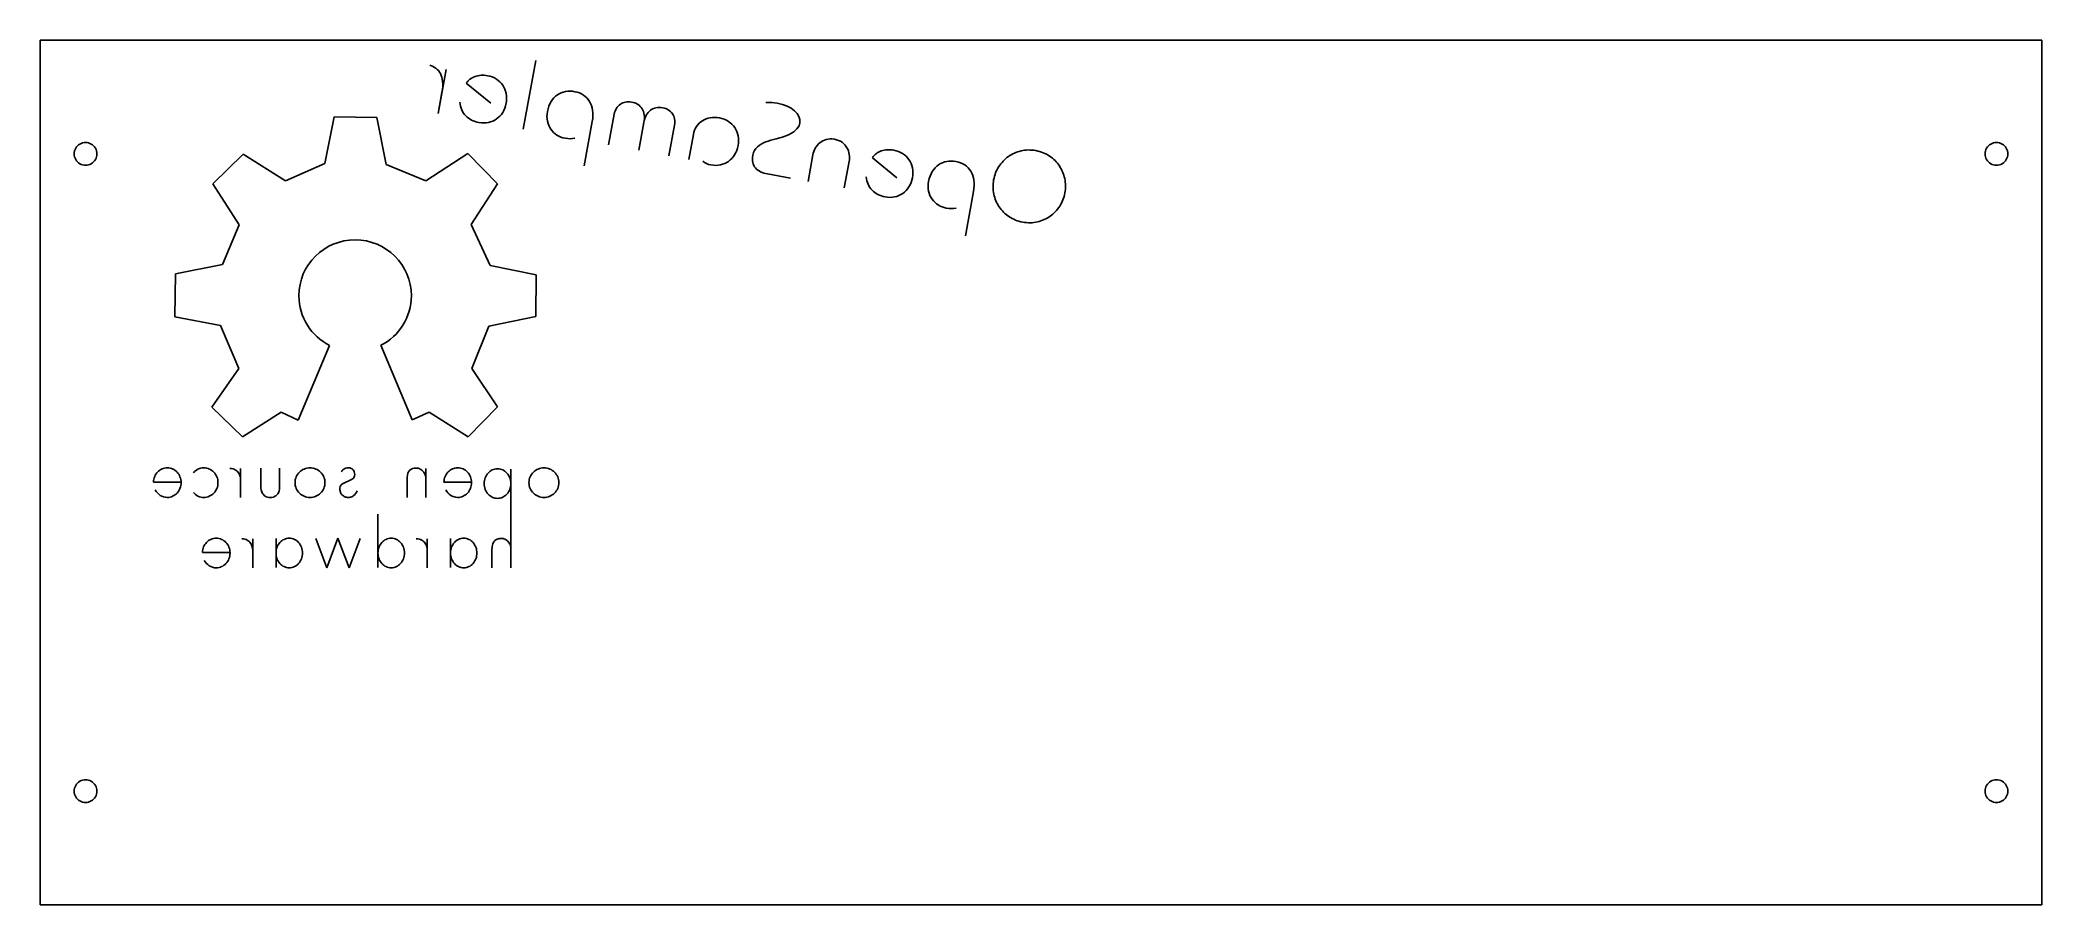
# Model space of a CAD drawing. Extents: x 0 to 440, y 0 to 190.
import ezdxf

# ---------------------------------------------------------------- set-up
doc = ezdxf.new("R2010")
doc.units = 0
doc.layers.get('0').update_dxf_attribs({"linetype": 'CONTINUOUS'})
doc.layers.add('oshw_logo', color=7, linetype='CONTINUOUS')

msp = doc.modelspace()

# ---------------------------------------------------------------- linework, layer by layer
at = {"color": 7}
for p, q in [((0, 190.000003), (439.999995, 190.000003)), ((0, 0.000002), (0, 190.000003)), ((439.999995, 190.000003), (439.999995, 0.000002)), ((12.5, 165.000005), (12.5, 165.000005)), ((432.499978, 165.000005), (432.499978, 165.000005)), ((12.5, 25.000008), (12.5, 25.000008)), ((432.499978, 25.000008), (432.499978, 25.000008)), ((439.999995, 0.000002), (0, 0.000002))]:
    msp.add_line(p, q, dxfattribs=at)
for points in [[(8.749828, 167.165563), (9.523418, 167.612277), (10.476582, 167.612277), (11.250171, 167.165563)], [(428.749806, 167.165563), (429.523396, 167.612277), (430.476559, 167.612277), (431.250149, 167.165563)], [(7.5, 165.000005), (7.499788, 165.89331), (7.976239, 166.718849), (8.749828, 167.165563)], [(8.749828, 162.834446), (7.976239, 163.28116), (7.499788, 164.106699), (7.5, 165.000005)], [(11.250171, 162.834446), (10.476582, 162.387732), (9.523418, 162.387732), (8.749828, 162.834446)], [(11.250171, 167.165563), (12.023761, 166.718849), (12.500212, 165.89331), (12.5, 165.000005)], [(12.5, 165.000005), (12.500212, 164.106699), (12.023761, 163.28116), (11.250171, 162.834446)], [(427.499978, 165.000005), (427.499765, 165.89331), (427.976216, 166.718849), (428.749806, 167.165563)], [(428.749806, 162.834446), (427.976216, 163.28116), (427.499765, 164.106699), (427.499978, 165.000005)], [(431.250149, 162.834446), (430.476559, 162.387732), (429.523396, 162.387732), (428.749806, 162.834446)], [(431.250149, 167.165563), (432.023739, 166.718849), (432.50019, 165.89331), (432.499978, 165.000005)], [(432.499978, 165.000005), (432.50019, 164.106699), (432.023739, 163.28116), (431.250149, 162.834446)], [(7.5, 25.000008), (7.499788, 25.893314), (7.976239, 26.718853), (8.749828, 27.165567)], [(8.749828, 27.165567), (9.523418, 27.612281), (10.476582, 27.612281), (11.250171, 27.165567)], [(11.250171, 27.165567), (12.023761, 26.718853), (12.500212, 25.893314), (12.5, 25.000008)], [(427.499978, 25.000008), (427.499765, 25.893314), (427.976216, 26.718853), (428.749806, 27.165567)], [(428.749806, 27.165567), (429.523396, 27.612281), (430.476559, 27.612281), (431.250149, 27.165567)], [(431.250149, 27.165567), (432.023739, 26.718853), (432.50019, 25.893314), (432.499978, 25.000008)], [(8.749828, 22.83445), (7.976239, 23.281164), (7.499788, 24.106703), (7.5, 25.000008)], [(11.250171, 22.83445), (10.476582, 22.387736), (9.523418, 22.387736), (8.749828, 22.83445)], [(12.5, 25.000008), (12.500212, 24.106703), (12.023761, 23.281164), (11.250171, 22.83445)], [(428.749806, 22.83445), (427.976216, 23.281164), (427.499765, 24.106703), (427.499978, 25.000008)], [(431.250149, 22.83445), (430.476559, 22.387736), (429.523396, 22.387736), (428.749806, 22.83445)], [(432.499978, 25.000008), (432.50019, 24.106703), (432.023739, 23.281164), (431.250149, 22.83445)]]:
    msp.add_open_spline(points, degree=3, dxfattribs=at)
at = {"layer": 'oshw_logo', "color": 7}
for p, q in [((106.17054, 170.431219), (108.941231, 185.538253)), ((89.266122, 183.527719), (87.495557, 173.847678)), ((93.675868, 180.506158), (99.052935, 176.102609)), ((87.495557, 173.847678), (88.336739, 178.496698)), ((62.586605, 162.907548), (64.650349, 173.118639)), ((64.650349, 173.118639), (73.990146, 173.004889)), ((73.990146, 173.004889), (76.106805, 162.688803)), ((121.373422, 172.087134), (119.592356, 162.358207)), ((124.969833, 166.983963), (126.20319, 173.696649)), ((132.715148, 171.919318), (131.593827, 165.775796)), ((131.593827, 165.775796), (132.715148, 171.919318)), ((139.442102, 171.276125), (138.21293, 164.55436)), ((143.596724, 169.238085), (142.599366, 163.75731)), ((37.953896, 158.436369), (44.630213, 164.946268)), ((44.630213, 164.946268), (53.917094, 159.048859)), ((53.917094, 159.048859), (62.586605, 162.907548)), ((84.785146, 159.048859), (94.010285, 165.060015)), ((94.010285, 165.060015), (100.580771, 158.383867)), ((169.863115, 164.784078), (168.796431, 158.952026)), ((176.755011, 157.500131), (177.825878, 163.323094)), ((182.966042, 164.139735), (188.329841, 159.741081)), ((43.792354, 149.441507), (37.953896, 158.436369)), ((76.106805, 162.688803), (84.785146, 159.048859)), ((159.859458, 160.591609), (164.92191, 159.665705)), ((100.580771, 158.383867), (94.733483, 149.502757)), ((203.375223, 146.998931), (205.156289, 156.727858)), ((225.249975, 156.420787), (225.249975, 156.420787)), ((40.123471, 140.726643), (43.792354, 149.441507)), ((94.733483, 149.502757), (98.905083, 140.455396)), ((29.610702, 129.19432), (29.778274, 138.626675)), ((29.778274, 138.626675), (40.123471, 140.726643)), ((98.905083, 140.455396), (109.020966, 138.434177)), ((109.020966, 138.434177), (108.941608, 129.299321)), ((39.673694, 127.321849), (29.610702, 129.19432)), ((108.941608, 129.299321), (98.63166, 127.155603)), ((43.677721, 117.828246), (39.673694, 127.321849)), ((98.63166, 127.155603), (94.901055, 117.880748)), ((63.636116, 122.911918), (56.748147, 106.514671)), ((81.777716, 106.575922), (74.93383, 122.946919)), ((37.786327, 109.33213), (43.677721, 117.828246)), ((94.901055, 117.880748), (100.580771, 109.437128)), ((44.515555, 102.822228), (37.786327, 109.33213)), ((52.96458, 108.282147), (44.515555, 102.822228)), ((56.748147, 106.514671), (52.96458, 108.282147)), ((85.56126, 108.282147), (81.777716, 106.575922)), ((94.07203, 102.822228), (85.56126, 108.282147)), ((100.580771, 109.437128), (94.07203, 102.822228)), ((24.935733, 92.901793), (30.983674, 92.901793)), ((44.092501, 95.873886), (44.092501, 89.523268)), ((44.092501, 89.523268), (44.092501, 95.873886)), ((48.56432, 91.499814), (48.56432, 95.944049)), ((52.662263, 95.944049), (52.662263, 91.499814)), ((66.778869, 92.663495), (68.149292, 93.308226)), ((80.716069, 94.009427), (80.716069, 89.523268)), ((84.827816, 95.873886), (84.827816, 89.523268)), ((84.827816, 89.523268), (84.827816, 95.873886)), ((88.770957, 92.901793), (94.818897, 92.901793)), ((100.545573, 95.831959), (100.545573, 95.831959)), ((103.48437, 95.747679), (103.48437, 85.569752)), ((59.333305, 89.523268), (59.333305, 89.523268)), ((110.749241, 89.523268), (110.749241, 89.523268)), ((74.273966, 85.87598), (74.273966, 74.12837)), ((103.484773, 74.058207), (103.484773, 85.792127)), ((46.742356, 80.408822), (46.742356, 74.058207)), ((51.864023, 74.12837), (51.864023, 80.493102)), ((60.60368, 80.493102), (63.034085, 74.058207)), ((63.034085, 74.058207), (65.478694, 80.562839)), ((65.478694, 80.562839), (67.923306, 74.058207)), ((67.923306, 74.058207), (70.35371, 80.493102)), ((85.076611, 74.058207), (85.076611, 80.408822)), ((90.198279, 80.493102), (90.198279, 74.12837)), ((35.699517, 77.436732), (41.747482, 77.436732)), ((99.330787, 78.067769), (99.330787, 74.058207)), ((54.775238, 74.058207), (54.775238, 74.058207)), ((77.185181, 74.058207), (77.185181, 74.058207)), ((93.109497, 74.058207), (93.109497, 74.058207))]:
    msp.add_line(p, q, dxfattribs=at)
for points in [[(87.019405, 183.791473), (86.608178, 184.086421), (86.163394, 184.310844), (85.658512, 184.474535)], [(88.007091, 182.628085), (87.753803, 183.105939), (87.421547, 183.49234), (87.019405, 183.791473)], [(88.483925, 180.876875), (88.420717, 181.563464), (88.251295, 182.146041), (88.007091, 182.628085)], [(88.336739, 178.496698), (88.504124, 179.399686), (88.556215, 180.194472), (88.483925, 180.876875)], [(95.602196, 181.988641), (94.738086, 181.689452), (94.095976, 181.195293), (93.675868, 180.506158)], [(98.346422, 182.174423), (97.381284, 182.357206), (96.466306, 182.28783), (95.602196, 181.988641)], [(100.296061, 181.432395), (99.72144, 181.795173), (99.080404, 182.039251), (98.346422, 182.174423)], [(101.694336, 180.094885), (101.339805, 180.625174), (100.866498, 181.078699), (100.296061, 181.432395)], [(92.281773, 176.340031), (92.408261, 175.110031), (92.842179, 174.120832), (93.587718, 173.363354)], [(101.682902, 174.099565), (102.050575, 174.687457), (102.304445, 175.355026), (102.449409, 176.115544)], [(102.446316, 178.272298), (102.311165, 178.947748), (102.062138, 179.5597), (101.694336, 180.094885)], [(102.449409, 176.115544), (102.585288, 176.871875), (102.585653, 177.587765), (102.446316, 178.272298)], [(111.510617, 174.301992), (111.675873, 175.137929), (111.936058, 175.863466), (112.326792, 176.472995)], [(112.326792, 176.472995), (112.704257, 177.08742), (113.162675, 177.573994), (113.706942, 177.94598)], [(113.706942, 177.94598), (114.24213, 178.31378), (114.831729, 178.563519), (115.484123, 178.67703)], [(115.484123, 178.67703), (116.13233, 178.799623), (116.816788, 178.795783), (117.519338, 178.657135)], [(117.519338, 178.657135), (118.249133, 178.531044), (118.885273, 178.273699), (119.437544, 177.91163)], [(119.437544, 177.91163), (119.989821, 177.549562), (120.444963, 177.087668), (120.780621, 176.526656)], [(120.780621, 176.526656), (121.121176, 175.978916), (121.346427, 175.322971), (121.461293, 174.572101)], [(127.552984, 175.904397), (127.88695, 176.135406), (128.254405, 176.293764), (128.668617, 176.374571)], [(128.668617, 176.374571), (129.091908, 176.459563), (129.521443, 176.459344), (129.988652, 176.377391)], [(129.988652, 176.377391), (131.069724, 176.181978), (131.859395, 175.687085), (132.331132, 174.902507)], [(159.498683, 176.281335), (166.66126, 176.664), (171.060329, 170.421404), (161.803612, 168.270559)], [(93.587718, 173.363354), (94.324173, 172.601689), (95.284269, 172.119283), (96.46311, 171.902867)], [(96.46311, 171.902867), (97.197091, 171.767698), (97.890631, 171.768042), (98.543735, 171.903903)], [(98.543735, 171.903903), (99.210104, 172.034868), (99.808784, 172.288802), (100.330704, 172.661488)], [(100.330704, 172.661488), (100.865889, 173.029288), (101.315225, 173.511675), (101.682902, 174.099565)], [(111.523501, 172.171772), (111.383454, 172.833957), (111.374738, 173.545661), (111.510617, 174.301992)], [(112.268529, 170.412045), (111.913285, 170.919987), (111.667734, 171.500507), (111.523501, 172.171772)], [(121.461293, 174.572101), (121.567069, 173.817045), (121.540808, 172.990118), (121.373422, 172.087134)], [(126.20319, 173.696649), (126.294935, 174.190392), (126.456497, 174.628227), (126.692055, 175.001068)], [(126.692055, 175.001068), (126.9367, 175.378093), (127.219018, 175.673387), (127.552984, 175.904397)], [(132.331132, 174.902507), (132.811957, 174.122116), (132.941353, 173.124691), (132.715148, 171.919318)], [(132.715148, 171.919318), (132.941353, 173.124691), (133.416734, 174.004472), (134.137104, 174.567736)], [(134.137104, 174.567736), (134.857472, 175.131004), (135.762733, 175.317021), (136.85707, 175.116714)], [(136.85707, 175.116714), (137.315197, 175.030575), (137.726496, 174.878805), (138.081886, 174.657222)], [(138.081886, 174.657222), (138.44146, 174.426556), (138.73675, 174.144243), (138.976846, 173.814458)], [(138.976846, 173.814458), (139.207852, 173.480491), (139.374582, 173.094873), (139.450492, 172.667395)], [(139.450492, 172.667395), (139.539671, 172.235022), (139.533847, 171.76987), (139.442102, 171.276125)], [(145.576924, 172.275945), (145.065509, 171.952134), (144.640649, 171.536085), (144.30235, 171.027802)], [(147.297484, 172.914831), (146.658361, 172.796425), (146.083444, 172.586489), (145.576924, 172.275945)], [(149.350154, 172.880958), (148.62944, 173.011235), (147.940794, 173.024156), (147.297484, 172.914831)], [(151.294896, 172.125662), (150.716086, 172.497524), (150.070867, 172.750685), (149.350154, 172.880958)], [(152.688275, 170.774887), (152.329558, 171.314258), (151.860441, 171.758699), (151.294896, 172.125662)], [(113.619337, 169.129739), (113.075435, 169.473643), (112.627956, 169.895024), (112.268529, 170.412045)], [(115.395786, 168.429006), (114.755389, 168.552255), (114.163238, 168.785834), (113.619337, 169.129739)], [(117.560913, 168.413932), (116.903626, 168.287154), (116.187736, 168.287519), (115.395786, 168.429006)], [(144.30235, 171.027802), (143.959155, 170.506248), (143.725579, 169.914098), (143.596724, 169.238085)], [(153.431886, 168.970464), (153.300916, 169.636831), (153.056074, 170.239704), (152.688275, 170.774887)], [(153.417521, 166.827687), (153.562483, 167.588202), (153.567034, 168.295013), (153.431886, 168.970464)], [(159.509632, 167.609618), (158.798489, 167.336892), (158.178797, 166.985207), (157.654754, 166.545454)], [(161.803612, 168.270559), (160.988459, 168.104051), (160.22077, 167.882341), (159.509632, 167.609618)], [(171.405899, 167.433136), (170.997149, 167.10159), (170.666585, 166.695969), (170.396751, 166.230256)], [(172.816406, 168.171358), (172.27016, 168.01867), (171.801381, 167.769578), (171.405899, 167.433136)], [(174.607909, 168.226317), (173.945163, 168.350278), (173.34939, 168.328931), (172.816406, 168.171358)], [(176.268425, 167.538217), (175.827189, 167.874387), (175.270655, 168.102357), (174.607909, 168.226317)], [(177.344799, 166.349638), (177.077533, 166.810038), (176.718743, 167.206233), (176.268425, 167.538217)], [(145.687622, 163.363916), (146.149079, 162.95999), (146.735626, 162.690796), (147.456337, 162.560519)], [(149.54186, 162.574823), (150.204043, 162.71487), (150.798544, 162.977864), (151.329539, 163.354758)], [(151.329539, 163.354758), (151.860539, 163.731637), (152.305688, 164.223107), (152.664283, 164.806813)], [(152.664283, 164.806813), (153.031953, 165.394704), (153.28164, 166.071353), (153.417521, 166.827687)], [(156.666247, 164.724452), (156.440039, 163.519077), (156.638617, 162.586572), (157.257082, 161.913666)], [(157.654754, 166.545454), (157.130707, 166.105712), (156.802838, 165.503134), (156.666247, 164.724452)], [(170.396751, 166.230256), (170.140188, 165.759642), (169.95486, 165.27782), (169.863115, 164.784078)], [(177.852507, 164.865914), (177.775246, 165.391873), (177.612068, 165.889236), (177.344799, 166.349638)], [(177.825878, 163.323094), (177.917622, 163.81684), (177.920682, 164.335772), (177.852507, 164.865914)], [(184.888184, 165.631302), (184.01499, 165.327941), (183.381964, 164.837954), (182.966042, 164.139735)], [(187.632413, 165.817082), (186.662379, 165.986597), (185.752295, 165.930488), (184.888184, 165.631302)], [(189.582052, 165.075054), (189.007428, 165.437832), (188.366395, 165.68191), (187.632413, 165.817082)], [(190.980326, 163.737546), (190.616713, 164.26365), (190.156676, 164.712274), (189.582052, 165.075054)], [(191.732307, 161.914957), (191.597156, 162.59041), (191.339036, 163.198172), (190.980326, 163.737546)], [(199.271884, 163.331025), (198.623679, 163.208433), (198.020809, 162.963592), (197.485625, 162.59579)], [(201.307102, 163.311131), (200.599656, 163.436511), (199.924278, 163.444537), (199.271884, 163.331025)], [(203.225309, 162.565626), (202.673035, 162.927694), (202.031999, 163.171772), (201.307102, 163.311131)], [(212.827569, 164.40389), (211.998931, 163.812744), (211.313396, 163.078343), (210.735349, 162.206297)], [(215.610055, 165.653359), (214.577649, 165.40874), (213.647126, 164.990853), (212.827569, 164.40389)], [(218.864768, 165.711069), (217.725731, 165.912797), (216.642458, 165.897984), (215.610055, 165.653359)], [(221.87788, 164.501251), (221.006543, 165.101647), (219.994723, 165.505154), (218.864768, 165.711069)], [(224.037724, 162.347586), (223.482904, 163.192971), (222.758296, 163.90504), (221.87788, 164.501251)], [(147.456337, 162.560519), (148.181239, 162.421164), (148.870593, 162.43059), (149.54186, 162.574823)], [(157.257082, 161.913666), (157.875548, 161.240766), (158.742774, 160.792629), (159.859458, 160.591609)], [(181.567763, 159.982693), (181.694249, 158.75269), (182.132356, 157.75441), (182.864628, 157.001827)], [(190.96889, 157.742226), (191.34075, 158.321033), (191.590435, 158.997688), (191.735397, 159.758202)], [(191.735397, 159.758202), (191.871279, 160.514534), (191.871645, 161.230424), (191.732307, 161.914957)], [(195.302565, 158.946902), (195.166686, 158.190574), (195.166321, 157.474681), (195.306367, 156.812499)], [(196.105474, 161.122805), (195.728006, 160.508379), (195.454553, 159.787738), (195.302565, 158.946902)], [(197.485625, 162.59579), (196.954626, 162.218906), (196.496205, 161.732334), (196.105474, 161.122805)], [(204.568384, 161.180655), (204.223643, 161.737477), (203.781771, 162.194477), (203.225309, 162.565626)], [(205.239973, 159.22191), (205.138386, 159.967885), (204.913124, 160.623829), (204.568384, 161.180655)], [(205.156289, 156.727858), (205.319489, 157.639924), (205.354834, 158.471041), (205.239973, 159.22191)], [(209.591231, 159.289535), (209.400713, 158.221734), (209.407863, 157.178974), (209.625953, 156.15636)], [(210.735349, 162.206297), (210.17057, 161.329358), (209.790829, 160.361527), (209.591231, 159.289535)], [(225.21525, 159.553961), (224.988082, 160.572388), (224.601628, 161.506388), (224.037724, 162.347586)], [(225.249975, 156.420787), (225.449572, 157.492773), (225.433339, 158.531352), (225.21525, 159.553961)], [(182.864628, 157.001827), (183.610165, 156.244348), (184.570257, 155.761944), (185.753284, 155.536447)], [(185.753284, 155.536447), (186.474001, 155.406171), (187.176623, 155.410701), (187.833909, 155.53748)], [(187.833909, 155.53748), (188.496094, 155.67753), (189.09478, 155.931436), (189.616695, 156.304148)], [(189.616695, 156.304148), (190.151878, 156.671946), (190.592134, 157.150148), (190.96889, 157.742226)], [(195.306367, 156.812499), (195.446414, 156.150316), (195.705235, 155.564901), (196.060477, 155.056959)], [(196.060477, 155.056959), (196.41572, 154.54902), (196.867383, 154.118556), (197.411287, 153.774653)], [(209.625953, 156.15636), (209.853121, 155.137933), (210.239574, 154.203935), (210.803478, 153.362737)], [(224.105856, 153.504025), (224.670635, 154.380967), (225.050375, 155.3488), (225.249975, 156.420787)], [(197.411287, 153.774653), (197.946108, 153.426559), (198.538257, 153.192983), (199.183549, 153.082999)], [(199.183549, 153.082999), (199.966416, 152.937328), (200.695574, 152.932067), (201.348675, 153.067927)], [(210.803478, 153.362737), (211.367382, 152.521539), (212.082909, 151.805284), (212.963322, 151.209075)], [(212.963322, 151.209075), (213.84374, 150.612865), (214.84648, 150.205166), (215.985517, 150.003438)], [(215.985517, 150.003438), (217.115471, 149.797526), (218.198747, 149.81234), (219.231148, 150.056961)], [(219.231148, 150.056961), (220.263555, 150.301584), (221.19408, 150.719468), (222.013634, 151.306433)], [(222.013634, 151.306433), (222.842277, 151.897581), (223.536892, 152.636165), (224.105856, 153.504025)], [(69.254113, 146.107808), (62.425013, 146.107808), (56.889249, 140.615718), (56.889249, 133.840499)], [(81.618977, 133.840499), (81.618977, 140.615718), (76.083214, 146.107808), (69.254113, 146.107808)], [(56.889249, 133.840499), (56.889249, 129.073168), (59.632365, 124.942428), (63.636116, 122.911918)], [(74.93383, 122.946919), (78.903037, 124.988777), (81.618977, 129.098421), (81.618977, 133.840499)], [(25.197272, 94.128364), (25.0324, 93.749879), (24.945221, 93.341021), (24.935733, 92.901793)], [(25.854235, 95.116636), (25.58114, 94.836265), (25.362144, 94.506841), (25.197272, 94.128364)], [(26.808114, 95.782545), (26.445315, 95.618966), (26.127356, 95.396998), (25.854235, 95.116636)], [(27.959919, 96.0279), (27.554854, 96.027895), (27.17091, 95.94611), (26.808114, 95.782545)], [(29.146647, 95.775698), (28.779256, 95.943829), (28.383679, 96.027895), (27.959919, 96.0279)], [(30.107639, 95.08177), (29.834391, 95.376249), (29.514061, 95.607559), (29.146647, 95.775698)], [(30.757715, 94.051354), (30.597585, 94.443807), (30.380886, 94.78728), (30.107639, 95.08177)], [(30.997903, 92.789705), (30.997903, 93.238345), (30.917842, 93.658896), (30.757715, 94.051354)], [(30.757715, 91.520995), (30.917842, 91.918152), (30.997903, 92.341057), (30.997903, 92.789705)], [(34.717225, 95.740618), (34.321651, 95.549091), (33.982573, 95.289757), (33.699966, 94.962622)], [(35.988913, 96.0279), (35.536688, 96.027895), (35.112802, 95.932134), (34.717225, 95.740618)], [(37.204102, 95.768643), (36.827226, 95.941475), (36.422161, 96.027895), (35.988913, 96.0279)], [(38.193331, 95.067865), (37.91075, 95.362203), (37.581005, 95.595793), (37.204102, 95.768643)], [(38.864526, 94.037452), (38.699654, 94.430046), (38.47594, 94.773519), (38.193331, 95.067865)], [(39.111834, 92.775586), (39.111834, 93.224226), (39.029397, 93.64485), (38.864526, 94.037452)], [(38.864526, 91.513934), (39.029397, 91.906389), (39.111834, 92.32694), (39.111834, 92.775586)], [(42.905773, 95.621469), (42.595004, 95.808281), (42.199278, 95.89242), (41.718617, 95.873886)], [(43.633463, 94.941658), (43.459104, 95.208042), (43.216539, 95.434647), (42.905773, 95.621469)], [(43.993762, 94.142484), (43.927931, 94.408868), (43.807823, 94.67526), (43.633463, 94.941658)], [(44.092501, 93.546524), (44.092501, 93.677432), (44.059596, 93.876086), (43.993762, 94.142484)], [(56.302233, 94.037452), (56.128023, 93.64485), (56.04092, 93.224226), (56.04092, 92.775586)], [(56.04092, 92.775586), (56.04092, 92.32694), (56.128023, 91.906389), (56.302233, 91.513934)], [(57.008801, 95.067865), (56.711963, 94.773519), (56.476465, 94.430046), (56.302233, 94.037452)], [(58.054528, 95.768643), (57.65421, 95.595793), (57.305617, 95.362203), (57.008801, 95.067865)], [(59.333305, 96.0279), (58.881106, 96.027895), (58.454849, 95.941475), (58.054528, 95.768643)], [(60.612107, 95.768643), (60.211787, 95.941475), (59.785529, 96.027895), (59.333305, 96.0279)], [(61.657631, 95.067865), (61.360942, 95.362203), (61.012451, 95.595793), (60.612107, 95.768643)], [(62.364177, 94.037452), (62.189843, 94.430046), (61.95432, 94.773519), (61.657631, 95.067865)], [(62.625715, 92.775586), (62.625715, 93.224226), (62.538537, 93.64485), (62.364177, 94.037452)], [(62.364177, 91.513934), (62.538537, 91.906389), (62.625715, 92.32694), (62.625715, 92.775586)], [(66.220642, 92.292145), (66.310194, 92.390256), (66.404414, 92.467337), (66.503302, 92.523386)], [(66.736603, 95.733771), (66.45402, 95.546807), (66.289149, 95.355212), (66.241989, 95.158992)], [(66.503302, 92.523386), (66.602215, 92.579424), (66.694061, 92.626129), (66.778869, 92.663495)], [(67.781901, 96.01421), (67.367627, 96.014204), (67.019212, 95.920724), (66.736603, 95.733771)], [(68.792477, 95.607564), (68.542797, 95.878656), (68.20594, 96.014204), (67.781901, 96.01421)], [(68.149292, 93.308226), (68.253074, 93.364411), (68.361475, 93.422879), (68.474443, 93.483633)], [(68.474443, 93.483633), (68.587437, 93.544382), (68.695734, 93.619179), (68.799366, 93.708028)], [(69.166983, 94.569878), (69.166983, 94.990567), (69.042156, 95.336462), (68.792477, 95.607564)], [(68.799366, 93.708028), (68.903023, 93.796869), (68.990202, 93.91138), (69.060904, 94.051572)], [(69.060904, 94.051572), (69.131632, 94.191749), (69.166983, 94.364519), (69.166983, 94.569878)], [(81.217598, 95.453121), (80.88326, 95.107292), (80.716095, 94.62606), (80.716069, 94.009427)], [(82.65186, 95.971857), (82.03002, 95.971851), (81.551958, 95.798936), (81.217598, 95.453121)], [(83.514091, 95.754523), (83.250332, 95.899405), (82.962905, 95.971851), (82.65186, 95.971857)], [(84.199315, 95.207765), (84.006258, 95.427374), (83.77785, 95.609627), (83.514091, 95.754523)], [(84.651438, 94.485813), (84.543062, 94.747489), (84.392347, 94.988143), (84.199315, 95.207765)], [(84.827816, 93.728777), (84.818728, 93.971776), (84.75984, 94.224122), (84.651438, 94.485813)], [(89.032495, 94.128364), (88.867623, 93.749879), (88.780445, 93.341021), (88.770957, 92.901793)], [(89.689457, 95.116636), (89.416362, 94.836265), (89.197366, 94.506841), (89.032495, 94.128364)], [(90.643337, 95.782545), (90.280538, 95.618966), (89.962578, 95.396998), (89.689457, 95.116636)], [(91.79514, 96.0279), (91.390078, 96.027895), (91.006134, 95.94611), (90.643337, 95.782545)], [(92.981867, 95.775698), (92.614476, 95.943829), (92.218877, 96.027895), (91.79514, 96.0279)], [(93.942862, 95.08177), (93.669615, 95.376249), (93.349284, 95.607559), (92.981867, 95.775698)], [(94.592936, 94.051354), (94.432809, 94.443807), (94.21611, 94.78728), (93.942862, 95.08177)], [(94.83313, 92.789705), (94.83313, 93.238345), (94.753063, 93.658896), (94.592936, 94.051354)], [(94.592936, 91.520995), (94.753063, 91.918152), (94.83313, 92.341057), (94.83313, 92.789705)], [(97.860541, 93.834235), (97.709776, 93.437069), (97.63438, 93.014165), (97.634354, 92.565525)], [(97.634354, 92.565525), (97.63438, 92.116879), (97.709776, 91.693975), (97.860541, 91.296815)], [(98.482356, 94.871495), (98.218597, 94.577146), (98.011336, 94.231392), (97.860541, 93.834235)], [(99.408, 95.572484), (99.054689, 95.399493), (98.746141, 95.16583), (98.482356, 94.871495)], [(100.545573, 95.831959), (100.14051, 95.831951), (99.761311, 95.745461), (99.408, 95.572484)], [(101.68292, 95.572484), (101.329761, 95.745461), (100.950635, 95.831951), (100.545573, 95.831959)], [(102.608335, 94.871495), (102.344576, 95.16583), (102.036104, 95.399493), (101.68292, 95.572484)], [(103.23729, 93.834235), (103.081754, 94.231392), (102.872119, 94.577146), (102.608335, 94.871495)], [(103.470566, 92.565525), (103.470566, 93.014165), (103.3928, 93.437069), (103.23729, 93.834235)], [(103.23729, 91.296815), (103.3928, 91.693975), (103.470566, 92.116879), (103.470566, 92.565525)], [(107.718143, 94.037452), (107.543936, 93.64485), (107.456831, 93.224226), (107.456831, 92.775586)], [(107.456831, 92.775586), (107.456831, 92.32694), (107.543936, 91.906389), (107.718143, 91.513934)], [(108.424712, 95.067865), (108.127899, 94.773519), (107.892376, 94.430046), (107.718143, 94.037452)], [(109.470438, 95.768643), (109.07012, 95.595793), (108.721553, 95.362203), (108.424712, 95.067865)], [(110.749241, 96.0279), (110.297016, 96.027895), (109.870759, 95.941475), (109.470438, 95.768643)], [(112.028043, 95.768643), (111.627722, 95.941475), (111.20144, 96.027895), (110.749241, 96.0279)], [(113.073541, 95.067865), (112.776852, 95.362203), (112.428361, 95.595793), (112.028043, 95.768643)], [(113.780113, 94.037452), (113.605753, 94.430046), (113.37023, 94.773519), (113.073541, 95.067865)], [(114.041651, 92.775586), (114.041651, 93.224226), (113.954473, 93.64485), (113.780113, 94.037452)], [(113.780113, 91.513934), (113.954473, 91.906389), (114.041651, 92.32694), (114.041651, 92.775586)], [(25.317355, 91.163546), (25.590476, 90.677537), (25.957892, 90.282657), (26.419577, 89.978902)], [(26.419577, 89.978902), (26.881288, 89.675146), (27.394727, 89.523268), (27.959919, 89.523268)], [(27.959919, 89.523268), (28.383679, 89.523268), (28.779256, 89.60969), (29.146647, 89.782531)], [(29.146647, 89.782531), (29.514061, 89.95537), (29.834391, 90.189033), (30.107639, 90.483521)], [(30.107639, 90.483521), (30.380886, 90.778003), (30.597585, 91.123826), (30.757715, 91.520995)], [(33.699966, 90.58855), (33.982573, 90.261409), (34.321651, 90.002075), (34.717225, 89.810553)], [(34.717225, 89.810553), (35.112802, 89.619032), (35.536688, 89.523268), (35.988913, 89.523268)], [(35.988913, 89.523268), (36.422161, 89.523268), (36.827226, 89.60969), (37.204102, 89.782531)], [(37.204102, 89.782531), (37.581005, 89.95537), (37.91075, 90.189033), (38.193331, 90.483521)], [(38.193331, 90.483521), (38.47594, 90.778003), (38.699654, 91.121476), (38.864526, 91.513934)], [(48.832973, 90.504696), (48.672846, 90.794476), (48.583294, 91.12618), (48.56432, 91.499814)], [(49.454359, 89.817612), (49.171775, 90.023253), (48.964638, 90.252282), (48.832973, 90.504696)], [(50.627308, 89.523268), (50.12795, 89.51387), (49.736968, 89.61197), (49.454359, 89.817612)], [(51.793117, 89.83879), (51.515278, 89.628444), (51.126667, 89.523268), (50.627308, 89.523268)], [(52.39361, 90.518815), (52.271128, 90.275811), (52.070982, 90.049136), (51.793117, 89.83879)], [(52.662263, 91.499814), (52.633801, 91.135307), (52.544249, 90.80831), (52.39361, 90.518815)], [(56.302233, 91.513934), (56.476465, 91.121476), (56.711963, 90.778003), (57.008801, 90.483521)], [(57.008801, 90.483521), (57.305617, 90.189033), (57.65421, 89.95537), (58.054528, 89.782531)], [(58.054528, 89.782531), (58.454849, 89.60969), (58.881106, 89.523268), (59.333305, 89.523268)], [(59.333305, 89.523268), (59.785529, 89.523268), (60.211787, 89.60969), (60.612107, 89.782531)], [(60.612107, 89.782531), (61.012451, 89.95537), (61.360942, 90.189033), (61.657631, 90.483521)], [(61.657631, 90.483521), (61.95432, 90.778003), (62.189843, 91.121476), (62.364177, 91.513934)], [(65.902609, 91.33168), (65.902609, 91.56527), (65.933241, 91.759219), (65.994455, 91.913521)], [(66.029832, 90.644811), (65.945024, 90.85972), (65.902609, 91.088676), (65.902609, 91.33168)], [(65.994455, 91.913521), (66.055694, 92.06782), (66.13109, 92.194027), (66.220642, 92.292145)], [(66.404338, 90.070028), (66.239466, 90.238303), (66.114639, 90.429898), (66.029832, 90.644811)], [(66.990801, 89.670441), (66.764713, 89.768556), (66.569209, 89.901751), (66.404338, 90.070028)], [(67.753868, 89.523268), (67.471259, 89.523268), (67.216912, 89.572327), (66.990801, 89.670441)], [(68.495791, 89.66338), (68.283782, 89.569976), (68.036477, 89.523268), (67.753868, 89.523268)], [(69.0469, 90.01377), (68.891517, 89.873585), (68.707821, 89.75679), (68.495791, 89.66338)], [(69.442553, 90.483521), (69.334177, 90.310538), (69.202286, 90.153953), (69.0469, 90.01377)], [(69.718095, 90.995413), (69.642776, 90.827132), (69.550926, 90.656503), (69.442553, 90.483521)], [(89.152578, 91.163546), (89.425698, 90.677537), (89.793115, 90.282657), (90.254799, 89.978902)], [(90.254799, 89.978902), (90.716512, 89.675146), (91.22995, 89.523268), (91.79514, 89.523268)], [(91.79514, 89.523268), (92.218877, 89.523268), (92.614476, 89.60969), (92.981867, 89.782531)], [(92.981867, 89.782531), (93.349284, 89.95537), (93.669615, 90.189033), (93.942862, 90.483521)], [(93.942862, 90.483521), (94.21611, 90.778003), (94.432809, 91.123826), (94.592936, 91.520995)], [(97.860541, 91.296815), (98.011336, 90.899649), (98.218597, 90.553825), (98.482356, 90.25934)], [(98.482356, 90.25934), (98.746141, 89.964855), (99.054689, 89.733473), (99.408, 89.565195)], [(99.408, 89.565195), (99.761311, 89.39692), (100.14051, 89.312781), (100.545573, 89.312781)], [(100.545573, 89.312781), (100.950635, 89.312781), (101.329761, 89.39692), (101.68292, 89.565195)], [(101.68292, 89.565195), (102.036104, 89.733473), (102.344576, 89.964855), (102.608335, 90.25934)], [(102.608335, 90.25934), (102.872119, 90.553825), (103.081754, 90.899649), (103.23729, 91.296815)], [(107.718143, 91.513934), (107.892376, 91.121476), (108.127899, 90.778003), (108.424712, 90.483521)], [(108.424712, 90.483521), (108.721553, 90.189033), (109.07012, 89.95537), (109.470438, 89.782531)], [(109.470438, 89.782531), (109.870759, 89.60969), (110.297016, 89.523268), (110.749241, 89.523268)], [(110.749241, 89.523268), (111.20144, 89.523268), (111.627722, 89.60969), (112.028043, 89.782531)], [(112.028043, 89.782531), (112.428361, 89.95537), (112.776852, 90.189033), (113.073541, 90.483521)], [(113.073541, 90.483521), (113.37023, 90.778003), (113.605753, 91.121476), (113.780113, 91.513934)], [(36.618043, 79.651575), (36.344947, 79.371201), (36.125952, 79.041777), (35.961055, 78.663303)], [(37.571923, 80.317484), (37.209123, 80.153905), (36.891163, 79.931935), (36.618043, 79.651575)], [(38.723728, 80.562839), (38.318663, 80.562831), (37.934719, 80.481046), (37.571923, 80.317484)], [(39.910453, 80.310637), (39.543039, 80.478765), (39.147462, 80.562831), (38.723728, 80.562839)], [(40.871448, 79.616706), (40.598175, 79.911186), (40.277844, 80.142498), (39.910453, 80.310637)], [(41.521499, 78.586293), (41.361394, 78.978746), (41.144695, 79.322216), (40.871448, 79.616706)], [(45.555628, 80.156406), (45.244859, 80.343214), (44.849133, 80.427353), (44.368472, 80.408822)], [(46.283318, 79.476594), (46.108959, 79.742978), (45.866394, 79.969583), (45.555628, 80.156406)], [(46.643617, 78.677417), (46.577786, 78.943807), (46.457678, 79.210199), (46.283318, 79.476594)], [(52.726254, 79.616706), (52.462495, 79.322216), (52.25286, 78.976392), (52.097325, 78.579232)], [(53.651669, 80.317696), (53.298511, 80.144849), (52.990039, 79.911186), (52.726254, 79.616706)], [(54.775238, 80.576956), (54.379385, 80.576951), (54.004853, 80.490528), (53.651669, 80.317696)], [(55.912585, 80.317696), (55.559427, 80.490528), (55.180303, 80.576951), (54.775238, 80.576956)], [(56.838001, 79.616706), (56.574241, 79.911186), (56.26577, 80.144849), (55.912585, 80.317696)], [(57.45984, 78.579232), (57.309049, 78.976392), (57.10176, 79.322216), (56.838001, 79.616706)], [(75.136197, 79.616706), (74.872438, 79.322216), (74.662803, 78.976392), (74.507268, 78.579232)], [(76.061612, 80.317696), (75.708454, 80.144849), (75.399982, 79.911186), (75.136197, 79.616706)], [(77.185181, 80.576956), (76.789328, 80.576951), (76.414797, 80.490528), (76.061612, 80.317696)], [(78.322528, 80.317696), (77.96937, 80.490528), (77.590246, 80.576951), (77.185181, 80.576956)], [(79.247944, 79.616706), (78.984184, 79.911186), (78.675713, 80.144849), (78.322528, 80.317696)], [(79.869784, 78.579232), (79.718992, 78.976392), (79.511703, 79.322216), (79.247944, 79.616706)], [(83.889884, 80.156406), (83.579118, 80.343214), (83.183389, 80.427353), (82.702702, 80.408822)], [(84.617574, 79.476594), (84.443217, 79.742978), (84.200653, 79.969583), (83.889884, 80.156406)], [(84.977851, 78.677417), (84.912017, 78.943807), (84.791934, 79.210199), (84.617574, 79.476594)], [(91.06051, 79.616706), (90.796751, 79.322216), (90.587116, 78.976392), (90.43158, 78.579232)], [(91.985928, 80.317696), (91.632766, 80.144849), (91.324295, 79.911186), (91.06051, 79.616706)], [(93.109497, 80.576956), (92.713618, 80.576951), (92.339112, 80.490528), (91.985928, 80.317696)], [(94.246841, 80.317696), (93.893682, 80.490528), (93.514559, 80.576951), (93.109497, 80.576956)], [(95.172259, 79.616706), (94.9085, 79.911186), (94.600028, 80.144849), (94.246841, 80.317696)], [(95.794071, 78.579232), (95.643305, 78.976392), (95.436018, 79.322216), (95.172259, 79.616706)], [(99.514482, 79.315304), (99.392026, 78.997567), (99.330787, 78.581724), (99.330787, 78.067769)], [(99.994864, 80.05822), (99.797091, 79.880669), (99.636961, 79.633027), (99.514482, 79.315304)], [(100.666059, 80.415669), (100.416405, 80.354909), (100.192665, 80.235761), (99.994864, 80.05822)], [(101.421785, 80.506793), (101.167664, 80.506784), (100.915764, 80.476412), (100.666059, 80.415669)], [(102.15659, 80.345717), (101.911681, 80.453095), (101.666746, 80.506784), (101.421785, 80.506793)], [(102.820696, 79.883243), (102.622895, 80.084168), (102.401551, 80.238329), (102.15659, 80.345717)], [(103.301078, 79.14717), (103.178621, 79.436945), (103.018494, 79.6823), (102.820696, 79.883243)], [(35.961055, 78.663303), (35.796209, 78.284815), (35.70903, 77.87596), (35.699517, 77.436732)], [(36.081163, 75.698483), (36.354283, 75.212473), (36.721675, 74.817591), (37.183387, 74.513841)], [(39.910453, 74.317468), (40.277844, 74.490309), (40.598175, 74.723972), (40.871448, 75.018457)], [(40.871448, 75.018457), (41.144695, 75.312942), (41.361394, 75.658766), (41.521499, 76.055928)], [(41.761715, 77.324639), (41.761715, 77.773282), (41.681651, 78.193829), (41.521499, 78.586293)], [(41.521499, 76.055928), (41.681651, 76.453091), (41.761715, 76.875993), (41.761715, 77.324639)], [(46.742356, 78.081463), (46.742356, 78.212371), (46.709451, 78.411025), (46.643617, 78.677417)], [(52.097325, 78.579232), (51.941789, 78.182066), (51.864048, 77.759165), (51.864023, 77.310522)], [(51.864023, 77.310522), (51.864048, 76.861876), (51.941789, 76.441325), (52.097325, 76.04887)], [(52.097325, 76.04887), (52.25286, 75.656412), (52.462495, 75.312942), (52.726254, 75.018457)], [(52.726254, 75.018457), (52.990039, 74.723972), (53.298511, 74.490309), (53.651669, 74.317468)], [(55.912585, 74.317468), (56.26577, 74.490309), (56.574241, 74.723972), (56.838001, 75.018457)], [(56.838001, 75.018457), (57.10176, 75.312942), (57.309049, 75.656412), (57.45984, 76.04887)], [(57.686002, 77.310522), (57.686002, 77.759165), (57.610606, 78.182066), (57.45984, 78.579232)], [(57.45984, 76.04887), (57.610606, 76.441325), (57.686002, 76.861876), (57.686002, 77.310522)], [(74.507268, 78.579232), (74.351732, 78.182066), (74.273991, 77.759165), (74.273966, 77.310522)], [(74.273966, 77.310522), (74.273991, 76.861876), (74.351732, 76.441325), (74.507268, 76.04887)], [(74.507268, 76.04887), (74.662803, 75.656412), (74.872438, 75.312942), (75.136197, 75.018457)], [(75.136197, 75.018457), (75.399982, 74.723972), (75.708454, 74.490309), (76.061612, 74.317468)], [(78.322528, 74.317468), (78.675713, 74.490309), (78.984184, 74.723972), (79.247944, 75.018457)], [(79.247944, 75.018457), (79.511703, 75.312942), (79.718992, 75.656412), (79.869784, 76.04887)], [(80.095945, 77.310522), (80.095945, 77.759165), (80.020549, 78.182066), (79.869784, 78.579232)], [(79.869784, 76.04887), (80.020549, 76.441325), (80.095945, 76.861876), (80.095945, 77.310522)], [(85.076611, 78.081463), (85.076611, 78.212371), (85.043707, 78.411025), (84.977851, 78.677417)], [(90.43158, 78.579232), (90.276048, 78.182066), (90.198279, 77.759165), (90.198279, 77.310522)], [(90.198279, 77.310522), (90.198279, 76.861876), (90.276048, 76.441325), (90.43158, 76.04887)], [(90.43158, 76.04887), (90.587116, 75.656412), (90.796751, 75.312942), (91.06051, 75.018457)], [(91.06051, 75.018457), (91.324295, 74.723972), (91.632766, 74.490309), (91.985928, 74.317468)], [(94.246841, 74.317468), (94.600028, 74.490309), (94.9085, 74.723972), (95.172259, 75.018457)], [(95.172259, 75.018457), (95.436018, 75.312942), (95.643305, 75.656412), (95.794071, 76.04887)], [(96.020258, 77.310522), (96.020258, 77.759165), (95.944862, 78.182066), (95.794071, 78.579232)], [(95.794071, 76.04887), (95.944862, 76.441325), (96.020258, 76.861876), (96.020258, 77.310522)], [(103.484773, 78.165743), (103.484773, 78.530241), (103.423559, 78.857388), (103.301078, 79.14717)], [(37.183387, 74.513841), (37.645072, 74.210085), (38.158536, 74.058207), (38.723728, 74.058207)], [(38.723728, 74.058207), (39.147462, 74.058207), (39.543039, 74.144626), (39.910453, 74.317468)], [(53.651669, 74.317468), (54.004853, 74.144626), (54.379385, 74.058207), (54.775238, 74.058207)], [(54.775238, 74.058207), (55.180303, 74.058207), (55.559427, 74.144626), (55.912585, 74.317468)], [(76.061612, 74.317468), (76.414797, 74.144626), (76.789328, 74.058207), (77.185181, 74.058207)], [(77.185181, 74.058207), (77.590246, 74.058207), (77.96937, 74.144626), (78.322528, 74.317468)], [(91.985928, 74.317468), (92.339112, 74.144626), (92.713618, 74.058207), (93.109497, 74.058207)], [(93.109497, 74.058207), (93.514559, 74.058207), (93.893682, 74.144626), (94.246841, 74.317468)]]:
    msp.add_open_spline(points, degree=3, dxfattribs=at)

doc.saveas('drawing.dxf')
